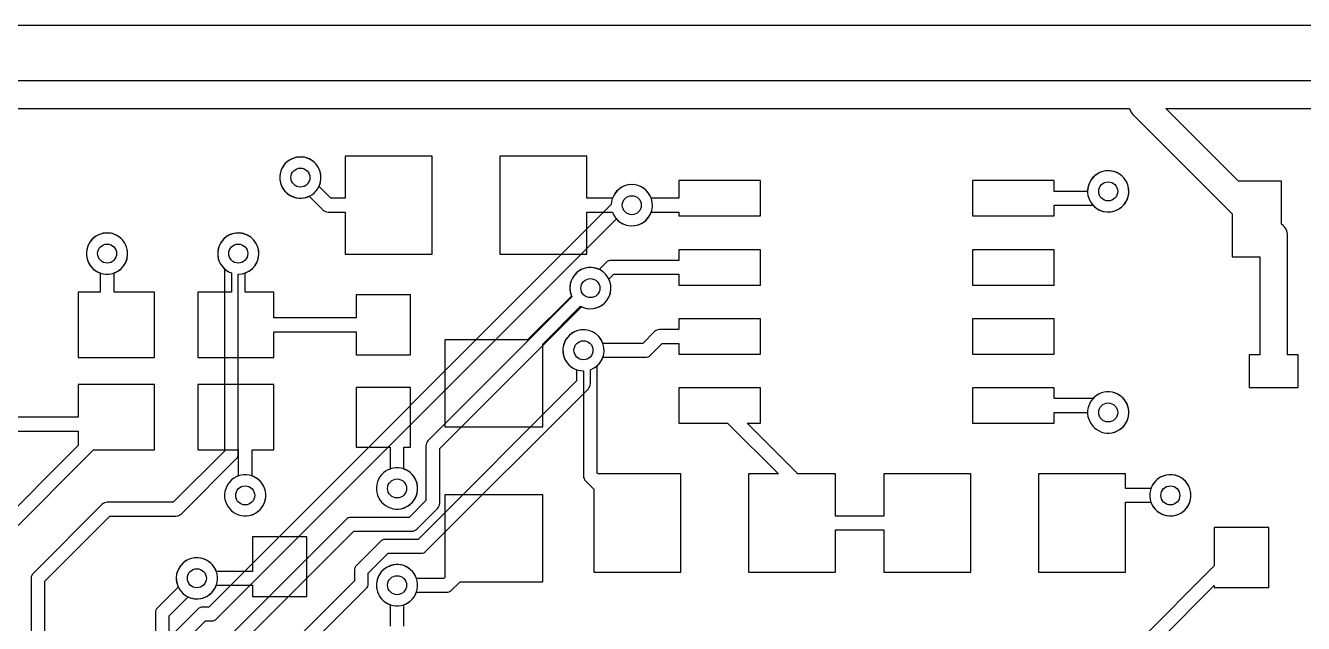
# Model space of a CAD drawing. Header units: millimetres. Extents: x 0 to 63.5, y 0 to 29.2.
# Drawn here: x 17.55 to 41.06, y 18.22 to 29.21 of the extents above; entities that cross this region are included whole.
import ezdxf

# ---------------------------------------------------------------- set-up
doc = ezdxf.new("R2010")
doc.units = ezdxf.units.MM

msp = doc.modelspace()

# ---------------------------------------------------------------- linework, layer by layer
at = {"layer": '16_copper'}
for points in [[(22.68, 26.044), (22.728, 26.057), (22.774, 26.076), (22.817, 26.101), (22.856, 26.131), (22.891, 26.166), (22.921, 26.205), (22.946, 26.248), (22.965, 26.294), (22.978, 26.342), (22.984, 26.391), (22.984, 26.441), (22.978, 26.49), (22.965, 26.538), (22.946, 26.584), (22.921, 26.627), (22.891, 26.666), (22.856, 26.701), (22.817, 26.731), (22.774, 26.756), (22.728, 26.775), (22.68, 26.788), (22.631, 26.794), (22.581, 26.794), (22.532, 26.788), (22.484, 26.775), (22.438, 26.756), (22.395, 26.731), (22.356, 26.701), (22.321, 26.666), (22.291, 26.627), (22.266, 26.584), (22.247, 26.538), (22.234, 26.49), (22.228, 26.441), (22.228, 26.391), (22.234, 26.342), (22.247, 26.294), (22.266, 26.248), (22.291, 26.205), (22.321, 26.166), (22.356, 26.131), (22.395, 26.101), (22.438, 26.076), (22.484, 26.057), (22.532, 26.044), (22.581, 26.038), (22.631, 26.038)], [(37.539, 25.79), (37.587, 25.803), (37.633, 25.822), (37.676, 25.847), (37.715, 25.877), (37.75, 25.912), (37.78, 25.951), (37.805, 25.994), (37.824, 26.04), (37.837, 26.088), (37.843, 26.137), (37.843, 26.187), (37.837, 26.236), (37.824, 26.284), (37.805, 26.33), (37.78, 26.373), (37.75, 26.412), (37.715, 26.447), (37.676, 26.477), (37.633, 26.502), (37.587, 26.521), (37.539, 26.534), (37.49, 26.54), (37.44, 26.54), (37.391, 26.534), (37.343, 26.521), (37.297, 26.502), (37.254, 26.477), (37.215, 26.447), (37.18, 26.412), (37.15, 26.373), (37.125, 26.33), (37.106, 26.284), (37.093, 26.236), (37.087, 26.187), (37.087, 26.137), (37.093, 26.088), (37.106, 26.04), (37.125, 25.994), (37.15, 25.951), (37.18, 25.912), (37.215, 25.877), (37.254, 25.847), (37.297, 25.822), (37.343, 25.803), (37.391, 25.79), (37.44, 25.784), (37.49, 25.784)], [(19.124, 24.647), (19.172, 24.66), (19.218, 24.679), (19.261, 24.704), (19.3, 24.734), (19.335, 24.769), (19.365, 24.808), (19.39, 24.851), (19.409, 24.897), (19.422, 24.945), (19.428, 24.994), (19.428, 25.044), (19.422, 25.093), (19.409, 25.141), (19.39, 25.187), (19.365, 25.23), (19.335, 25.269), (19.3, 25.304), (19.261, 25.334), (19.218, 25.359), (19.172, 25.378), (19.124, 25.391), (19.075, 25.397), (19.025, 25.397), (18.976, 25.391), (18.928, 25.378), (18.882, 25.359), (18.839, 25.334), (18.8, 25.304), (18.765, 25.269), (18.735, 25.23), (18.71, 25.187), (18.691, 25.141), (18.678, 25.093), (18.672, 25.044), (18.672, 24.994), (18.678, 24.945), (18.691, 24.897), (18.71, 24.851), (18.735, 24.808), (18.765, 24.769), (18.8, 24.734), (18.839, 24.704), (18.882, 24.679), (18.928, 24.66), (18.976, 24.647), (19.025, 24.641), (19.075, 24.641)], [(37.539, 21.726), (37.587, 21.739), (37.633, 21.758), (37.676, 21.783), (37.715, 21.813), (37.75, 21.848), (37.78, 21.887), (37.805, 21.93), (37.824, 21.976), (37.837, 22.024), (37.843, 22.073), (37.843, 22.123), (37.837, 22.172), (37.824, 22.22), (37.805, 22.266), (37.78, 22.309), (37.75, 22.348), (37.715, 22.383), (37.676, 22.413), (37.633, 22.438), (37.587, 22.457), (37.539, 22.47), (37.49, 22.476), (37.44, 22.476), (37.391, 22.47), (37.343, 22.457), (37.297, 22.438), (37.254, 22.413), (37.215, 22.383), (37.18, 22.348), (37.15, 22.309), (37.125, 22.266), (37.106, 22.22), (37.093, 22.172), (37.087, 22.123), (37.087, 22.073), (37.093, 22.024), (37.106, 21.976), (37.125, 21.93), (37.15, 21.887), (37.18, 21.848), (37.215, 21.813), (37.254, 21.783), (37.297, 21.758), (37.343, 21.739), (37.391, 21.726), (37.44, 21.72), (37.49, 21.72)], [(21.664, 20.202), (21.712, 20.215), (21.758, 20.234), (21.801, 20.259), (21.84, 20.289), (21.875, 20.324), (21.905, 20.363), (21.93, 20.406), (21.949, 20.452), (21.962, 20.5), (21.968, 20.549), (21.968, 20.599), (21.962, 20.648), (21.949, 20.696), (21.93, 20.742), (21.905, 20.785), (21.875, 20.824), (21.84, 20.859), (21.801, 20.889), (21.758, 20.914), (21.712, 20.933), (21.664, 20.946), (21.615, 20.952), (21.565, 20.952), (21.516, 20.946), (21.468, 20.933), (21.422, 20.914), (21.379, 20.889), (21.34, 20.859), (21.305, 20.824), (21.275, 20.785), (21.25, 20.742), (21.231, 20.696), (21.218, 20.648), (21.212, 20.599), (21.212, 20.549), (21.218, 20.5), (21.231, 20.452), (21.25, 20.406), (21.275, 20.363), (21.305, 20.324), (21.34, 20.289), (21.379, 20.259), (21.422, 20.234), (21.468, 20.215), (21.516, 20.202), (21.565, 20.196), (21.615, 20.196)], [(24.458, 20.329), (24.506, 20.342), (24.552, 20.361), (24.595, 20.386), (24.634, 20.416), (24.669, 20.451), (24.699, 20.49), (24.724, 20.533), (24.743, 20.579), (24.756, 20.627), (24.762, 20.676), (24.762, 20.726), (24.756, 20.775), (24.743, 20.823), (24.724, 20.869), (24.699, 20.912), (24.669, 20.951), (24.634, 20.986), (24.595, 21.016), (24.552, 21.041), (24.506, 21.06), (24.458, 21.073), (24.409, 21.079), (24.359, 21.079), (24.31, 21.073), (24.262, 21.06), (24.216, 21.041), (24.173, 21.016), (24.134, 20.986), (24.099, 20.951), (24.069, 20.912), (24.044, 20.869), (24.025, 20.823), (24.012, 20.775), (24.006, 20.726), (24.006, 20.676), (24.012, 20.627), (24.025, 20.579), (24.044, 20.533), (24.069, 20.49), (24.099, 20.451), (24.134, 20.416), (24.173, 20.386), (24.216, 20.361), (24.262, 20.342), (24.31, 20.329), (24.359, 20.323), (24.409, 20.323)], [(38.682, 20.202), (38.73, 20.215), (38.776, 20.234), (38.819, 20.259), (38.858, 20.289), (38.893, 20.324), (38.923, 20.363), (38.948, 20.406), (38.967, 20.452), (38.98, 20.5), (38.986, 20.549), (38.986, 20.599), (38.98, 20.648), (38.967, 20.696), (38.948, 20.742), (38.923, 20.785), (38.893, 20.824), (38.858, 20.859), (38.819, 20.889), (38.776, 20.914), (38.73, 20.933), (38.682, 20.946), (38.633, 20.952), (38.583, 20.952), (38.534, 20.946), (38.486, 20.933), (38.44, 20.914), (38.397, 20.889), (38.358, 20.859), (38.323, 20.824), (38.293, 20.785), (38.268, 20.742), (38.249, 20.696), (38.236, 20.648), (38.23, 20.599), (38.23, 20.549), (38.236, 20.5), (38.249, 20.452), (38.268, 20.406), (38.293, 20.363), (38.323, 20.324), (38.358, 20.289), (38.397, 20.259), (38.44, 20.234), (38.486, 20.215), (38.534, 20.202), (38.583, 20.196), (38.633, 20.196)], [(20.775, 18.678), (20.823, 18.691), (20.869, 18.71), (20.912, 18.735), (20.951, 18.765), (20.986, 18.8), (21.016, 18.839), (21.041, 18.882), (21.06, 18.928), (21.073, 18.976), (21.079, 19.025), (21.079, 19.075), (21.073, 19.124), (21.06, 19.172), (21.041, 19.218), (21.016, 19.261), (20.986, 19.3), (20.951, 19.335), (20.912, 19.365), (20.869, 19.39), (20.823, 19.409), (20.775, 19.422), (20.726, 19.428), (20.676, 19.428), (20.627, 19.422), (20.579, 19.409), (20.533, 19.39), (20.49, 19.365), (20.451, 19.335), (20.416, 19.3), (20.386, 19.261), (20.361, 19.218), (20.342, 19.172), (20.329, 19.124), (20.323, 19.075), (20.323, 19.025), (20.329, 18.976), (20.342, 18.928), (20.361, 18.882), (20.386, 18.839), (20.416, 18.8), (20.451, 18.765), (20.49, 18.735), (20.533, 18.71), (20.579, 18.691), (20.627, 18.678), (20.676, 18.672), (20.726, 18.672)], [(24.458, 18.551), (24.506, 18.564), (24.552, 18.583), (24.595, 18.608), (24.634, 18.638), (24.669, 18.673), (24.699, 18.712), (24.724, 18.755), (24.743, 18.801), (24.756, 18.849), (24.762, 18.898), (24.762, 18.948), (24.756, 18.997), (24.743, 19.045), (24.724, 19.091), (24.699, 19.134), (24.669, 19.173), (24.634, 19.208), (24.595, 19.238), (24.552, 19.263), (24.506, 19.282), (24.458, 19.295), (24.409, 19.301), (24.359, 19.301), (24.31, 19.295), (24.262, 19.282), (24.216, 19.263), (24.173, 19.238), (24.134, 19.208), (24.099, 19.173), (24.069, 19.134), (24.044, 19.091), (24.025, 19.045), (24.012, 18.997), (24.006, 18.948), (24.006, 18.898), (24.012, 18.849), (24.025, 18.801), (24.044, 18.755), (24.069, 18.712), (24.099, 18.673), (24.134, 18.638), (24.173, 18.608), (24.216, 18.583), (24.262, 18.564), (24.31, 18.551), (24.359, 18.545), (24.409, 18.545)]]:
    msp.add_lwpolyline(points, close=True, dxfattribs=at)
for points in [[(18.63, 16.037), (20.858, 18.265), (20.973, 18.265, 0.198912), (21.063, 18.303), (28.418, 25.657, 0.998465), (28.987, 26.158), (28.952, 26.193, 0.63136), (28.324, 25.922), (20.921, 18.519), (20.805, 18.519, 0.198912), (20.716, 18.482), (18.45, 16.217)], [(14.882, 13.432), (17.87, 16.42, 0.198912), (17.907, 16.51), (17.907, 18.997), (19.103, 20.193), (20.32, 20.193, 0.198912), (20.41, 20.23), (21.426, 21.246, 0.198912), (21.463, 21.336), (21.463, 24.641, 0.9678), (21.488, 25.397), (21.438, 25.397, 0.662668), (21.209, 24.738), (21.209, 21.389), (20.267, 20.447), (19.05, 20.447, 0.198912), (18.96, 20.41), (17.69, 19.14, 0.198912), (17.653, 19.05), (17.653, 16.563), (14.665, 13.574, 0.198912)], [(18.8, 15.129), (23.587, 19.916), (24.656, 19.916, 0.198912), (24.746, 19.954), (25.131, 20.339, 0.198912), (25.169, 20.429), (25.169, 21.433), (27.778, 24.042, 0.992652), (28.108, 24.724), (28.062, 24.743, 0.662856), (27.598, 24.222), (24.952, 21.575, 0.198912), (24.915, 21.486), (24.915, 20.481), (24.604, 20.17), (23.535, 20.17, 0.198912), (23.445, 20.133), (18.62, 15.308)], [(19.515, 14.559), (23.816, 18.86, 0.198912), (23.853, 18.95), (23.853, 19.143), (24.221, 19.51), (24.825, 19.51, 0.198912), (24.915, 19.547), (27.903, 22.535, 0.198912), (27.94, 22.625), (27.94, 22.884, 0.992651), (27.691, 23.6), (27.645, 23.581, 0.662859), (27.686, 22.884), (27.686, 22.678), (24.772, 19.764), (24.168, 19.764, 0.198912), (24.078, 19.727), (23.637, 19.285, 0.198912), (23.599, 19.195), (23.599, 19.002), (19.335, 14.738)]]:
    msp.add_lwpolyline(points, format="xyb", dxfattribs=at)
at = {"layer": '1_copper'}
for points in [[(53.34, 28.194), (14.605, 28.194)], [(15.621, 18.231), (18.8, 21.41), (19.92, 21.41), (19.92, 22.61), (18.52, 22.61), (18.52, 22.01), (16.883, 22.01)]]:
    msp.add_lwpolyline(points, dxfattribs=at)
for points in [[(14.71, 27.686), (37.856, 27.686, 0.128113), (37.92, 27.575), (39.746, 25.75), (39.746, 24.959), (40.256, 24.959), (40.256, 23.16), (40.06, 23.16), (40.06, 22.56), (40.96, 22.56), (40.96, 23.16), (40.764, 23.16), (40.764, 25.345, 0.247466), (40.656, 25.558), (40.656, 26.349), (39.865, 26.349), (38.528, 27.686), (50.695, 27.686)], [(16.883, 21.756), (18.52, 21.756), (18.52, 21.49), (15.404, 18.374, 0.198912)], [(24.508, 18.172), (24.508, 18.565, 0.225403), (24.74, 18.793), (25.295, 18.793, 0.198912), (25.385, 18.83), (25.542, 18.987), (27.064, 18.987), (27.064, 20.587), (25.261, 20.587), (25.261, 19.065), (25.242, 19.047), (24.742, 19.047, 0.996909), (24.025, 18.801), (24.044, 18.755, 0.19286), (24.254, 18.567), (24.254, 18.172)], [(42, 16.6), (40.73, 17.87, 0.198912), (40.64, 17.907), (38.407, 17.907), (39.417, 18.917), (39.417, 18.881), (40.417, 18.881), (40.417, 19.981), (39.417, 19.981), (39.417, 19.277), (38.047, 17.907), (35.56, 17.907, 0.198912), (35.47, 17.87), (34.2, 16.6, 0.198912), (34.163, 16.51), (34.163, 14.327, 0.992651), (34.412, 13.611), (34.458, 13.63, 0.662859), (34.417, 14.327), (34.417, 16.457), (35.613, 17.653), (40.587, 17.653), (41.783, 16.457)]]:
    msp.add_lwpolyline(points, format="xyb", dxfattribs=at)
for points in [[(25.032, 26.809), (23.432, 26.809), (23.432, 26.035), (23.167, 26.035), (22.948, 26.254, 0.992652), (22.266, 26.584), (22.247, 26.538, 0.662856), (22.768, 26.074), (23.024, 25.818, 0.198912), (23.114, 25.781), (23.432, 25.781), (23.432, 25.007), (25.032, 25.007)], [(27.876, 25.781), (28.345, 25.781, 0.705486), (29.059, 25.781), (29.57, 25.781), (29.57, 25.71), (31.07, 25.71), (31.07, 26.36), (29.57, 26.36), (29.57, 26.035), (29.059, 26.035, 0.705486), (28.345, 26.035), (27.876, 26.035), (27.876, 26.809), (26.276, 26.809), (26.276, 25.007), (27.876, 25.007)], [(36.47, 25.908), (37.184, 25.908, 0.992389), (37.75, 26.412), (37.715, 26.447, 0.644765), (37.087, 26.162), (36.47, 26.162), (36.47, 26.36), (34.97, 26.36), (34.97, 25.71), (36.47, 25.71)], [(19.92, 24.31), (19.177, 24.31), (19.177, 24.662, 0.992651), (18.928, 25.378), (18.882, 25.359, 0.662859), (18.923, 24.662), (18.923, 24.31), (18.52, 24.31), (18.52, 23.11), (19.92, 23.11)], [(22.12, 23.583), (23.63, 23.583), (23.63, 23.16), (24.63, 23.16), (24.63, 24.26), (23.63, 24.26), (23.63, 23.837), (22.12, 23.837), (22.12, 24.31), (21.59, 24.31), (21.59, 24.662, 0.992651), (21.341, 25.378), (21.295, 25.359, 0.662859), (21.336, 24.662), (21.336, 24.31), (20.72, 24.31), (20.72, 23.11), (22.12, 23.11)], [(27.064, 23.353), (27.761, 24.051, 0.723955), (28.282, 24.546), (28.374, 24.638), (29.57, 24.638), (29.57, 24.44), (31.07, 24.44), (31.07, 25.09), (29.57, 25.09), (29.57, 24.892), (28.321, 24.892, 0.198912), (28.231, 24.855), (28.102, 24.726, 0.686723), (27.591, 24.239), (26.782, 23.431), (25.261, 23.431), (25.261, 21.831), (27.064, 21.831)], [(29.604, 20.968), (28.082, 20.968), (28.067, 20.983), (28.067, 22.96, 0.124022), (28.17, 23.114), (28.956, 23.114, 0.198912), (29.046, 23.151), (29.263, 23.368), (29.57, 23.368), (29.57, 23.17), (31.07, 23.17), (31.07, 23.82), (29.57, 23.82), (29.57, 23.622), (29.21, 23.622, 0.198912), (29.12, 23.585), (28.903, 23.368), (28.17, 23.368, 0.992651), (27.454, 23.119), (27.473, 23.073, 0.285566), (27.813, 22.863), (27.813, 20.93, 0.198912), (27.85, 20.84), (28.004, 20.686), (28.004, 19.165), (29.604, 19.165)], [(21.664, 20.202, 0.761485), (21.717, 20.931), (21.717, 21.41), (22.12, 21.41), (22.12, 22.61), (20.72, 22.61), (20.72, 21.41), (21.463, 21.41), (21.463, 20.931), (21.422, 20.914), (21.379, 20.889), (21.34, 20.859), (21.305, 20.824), (21.275, 20.785), (21.25, 20.742), (21.231, 20.696), (21.218, 20.648), (21.212, 20.599), (21.212, 20.549), (21.218, 20.5), (21.231, 20.452), (21.25, 20.406), (21.275, 20.363), (21.305, 20.324), (21.34, 20.289), (21.379, 20.259), (21.422, 20.234), (21.468, 20.215), (21.516, 20.202), (21.565, 20.196), (21.615, 20.196)], [(24.458, 20.329, 0.761485), (24.511, 21.058), (24.511, 21.46), (24.63, 21.46), (24.63, 22.56), (23.63, 22.56), (23.63, 21.46), (24.257, 21.46), (24.257, 21.058), (24.216, 21.041), (24.173, 21.016), (24.134, 20.986), (24.099, 20.951), (24.069, 20.912), (24.044, 20.869), (24.025, 20.823), (24.012, 20.775), (24.006, 20.726), (24.006, 20.676), (24.012, 20.627), (24.025, 20.579), (24.044, 20.533), (24.069, 20.49), (24.099, 20.451), (24.134, 20.416), (24.173, 20.386), (24.216, 20.361), (24.262, 20.342), (24.31, 20.329), (24.359, 20.323), (24.409, 20.323)], [(32.448, 19.939), (33.338, 19.939), (33.338, 19.165), (34.938, 19.165), (34.938, 20.968), (33.338, 20.968), (33.338, 20.193), (32.448, 20.193), (32.448, 20.968), (31.753, 20.968, 0.048343), (31.738, 20.987), (30.825, 21.9), (31.07, 21.9), (31.07, 22.55), (29.57, 22.55), (29.57, 21.9), (30.465, 21.9), (31.398, 20.968), (30.848, 20.968), (30.848, 19.165), (32.448, 19.165)], [(37.539, 21.726, 1), (37.391, 22.47), (37.343, 22.457, 0.127769), (37.184, 22.352), (36.47, 22.352), (36.47, 22.55), (34.97, 22.55), (34.97, 21.9), (36.47, 21.9), (36.47, 22.098), (37.087, 22.098), (37.087, 22.073), (37.093, 22.024), (37.106, 21.976), (37.125, 21.93), (37.15, 21.887), (37.18, 21.848), (37.215, 21.813), (37.254, 21.783), (37.297, 21.758), (37.343, 21.739), (37.391, 21.726), (37.44, 21.72), (37.49, 21.72)], [(37.782, 20.447), (38.251, 20.447, 0.992651), (38.967, 20.696), (38.948, 20.742, 0.662859), (38.251, 20.701), (37.782, 20.701), (37.782, 20.968), (36.182, 20.968), (36.182, 19.165), (37.782, 19.165)], [(20.566, 17.656), (20.193, 17.656), (20.193, 18.362), (20.539, 18.708, 0.444234), (21.058, 18.923), (21.725, 18.923), (21.725, 18.715), (22.725, 18.715), (22.725, 19.815), (21.725, 19.815), (21.725, 19.177), (21.058, 19.177, 0.992651), (20.342, 18.928), (20.359, 18.888), (19.976, 18.505, 0.198912), (19.939, 18.415), (19.939, 17.656), (19.566, 17.656), (19.566, 16.556), (20.566, 16.556)]]:
    msp.add_lwpolyline(points, format="xyb", close=True, dxfattribs=at)
for points in [[(36.47, 25.09), (34.97, 25.09), (34.97, 24.44), (36.47, 24.44)], [(36.47, 23.82), (34.97, 23.82), (34.97, 23.17), (36.47, 23.17)]]:
    msp.add_lwpolyline(points, close=True, dxfattribs=at)
at = {"layer": 'drills_via_1_16'}
for centre in [(22.606, 26.416), (37.465, 26.162), (28.702, 25.908), (19.05, 25.019), (21.463, 25.019), (27.94, 24.384), (27.813, 23.241), (37.465, 22.098), (21.59, 20.574), (24.384, 20.701), (38.608, 20.574), (20.701, 19.05), (24.384, 18.923)]:
    msp.add_circle(centre, 0.175, dxfattribs=at)
at = {"layer": 'outline'}
msp.add_lwpolyline([(0, 0), (63.5, 0), (63.5, 29.21), (0, 29.21), (0, 0)], close=True, dxfattribs=at)

doc.saveas('drawing.dxf')
